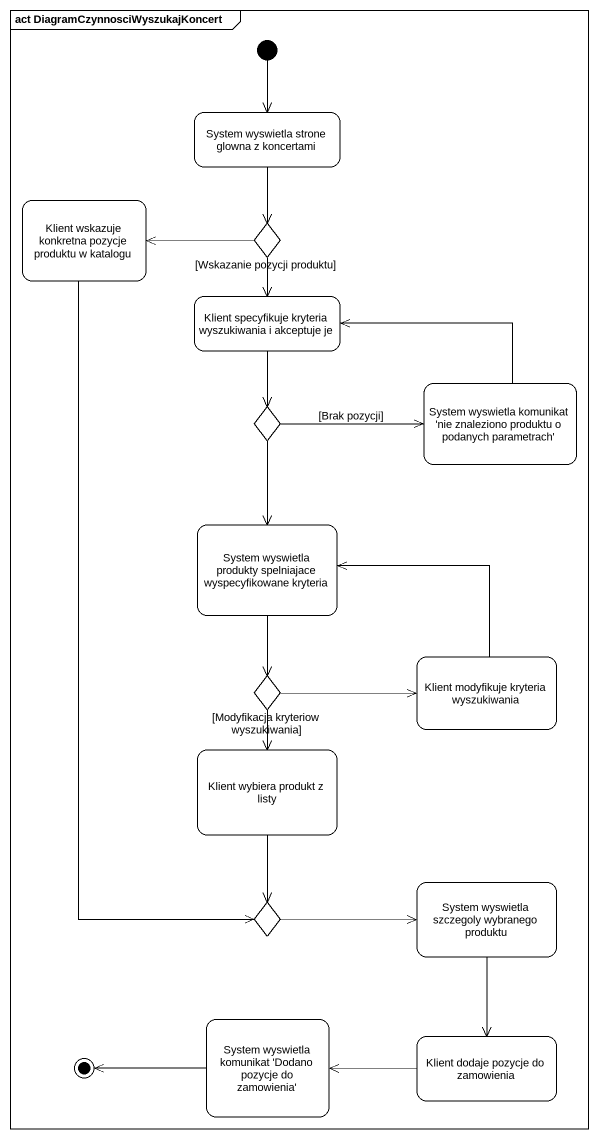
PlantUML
@startuml
mainframe act DiagramCzynnosciWyszukajKoncert
hide empty description
state "System wyswietla strone glowna z koncertami" as System_wyswietla_strone
state "Klient wskazuje konkretna pozycje produktu w katalogu" as Klient_wskazuje_konkretna
state "[Wskazanie pozycji produktu]" as Wskazanie_pozycji_produktu <<choice>>
state "Klient specyfikuje kryteria wyszukiwania i akceptuje je" as Klient_specyfikuje_kryteria
state choice1 <<choice>>
state "System wyswietla komunikat 'nie znaleziono produktu o podanych parametrach'" as System_wyswietla_komunikat
state "System wyswietla produkty spelniajace wyspecyfikowane kryteria" as System_wyswietla_produkty
state "[Modyfikacja kryteriow wyszukiwania]" as Modyfikacja_kryteriow <<choice>>
state "Klient modyfikuje kryteria wyszukiwania" as Klient_modyfikuje_kryteria
state "Klient wybiera produkt z listy" as Klient_wybiera_produkt_z
state choice2 <<choice>>
state "System wyswietla szczegoly wybranego produktu" as System_wyswietla_szczegoly
state "System wyswietla komunikat 'Dodano pozycje do zamowienia'" as System_wyswietla_komunikat_2
state "Klient dodaje pozycje do zamowienia" as Klient_dodaje_pozycje_do
[*] --> System_wyswietla_strone
System_wyswietla_strone --> Wskazanie_pozycji_produktu
Klient_wskazuje_konkretna --> choice2
Wskazanie_pozycji_produktu -left-> Klient_wskazuje_konkretna
Wskazanie_pozycji_produktu --> Klient_specyfikuje_kryteria
Klient_specyfikuje_kryteria --> choice1
choice1 -right-> System_wyswietla_komunikat : [Brak pozycji]
choice1 --> System_wyswietla_produkty
System_wyswietla_komunikat -left-> Klient_specyfikuje_kryteria
System_wyswietla_produkty --> Modyfikacja_kryteriow
Modyfikacja_kryteriow -right-> Klient_modyfikuje_kryteria
Modyfikacja_kryteriow --> Klient_wybiera_produkt_z
Klient_modyfikuje_kryteria -left-> System_wyswietla_produkty
Klient_wybiera_produkt_z --> choice2
choice2 -right-> System_wyswietla_szczegoly
System_wyswietla_szczegoly --> Klient_dodaje_pozycje_do
Klient_dodaje_pozycje_do -left-> System_wyswietla_komunikat_2
System_wyswietla_komunikat_2 -left-> [*]
@enduml
